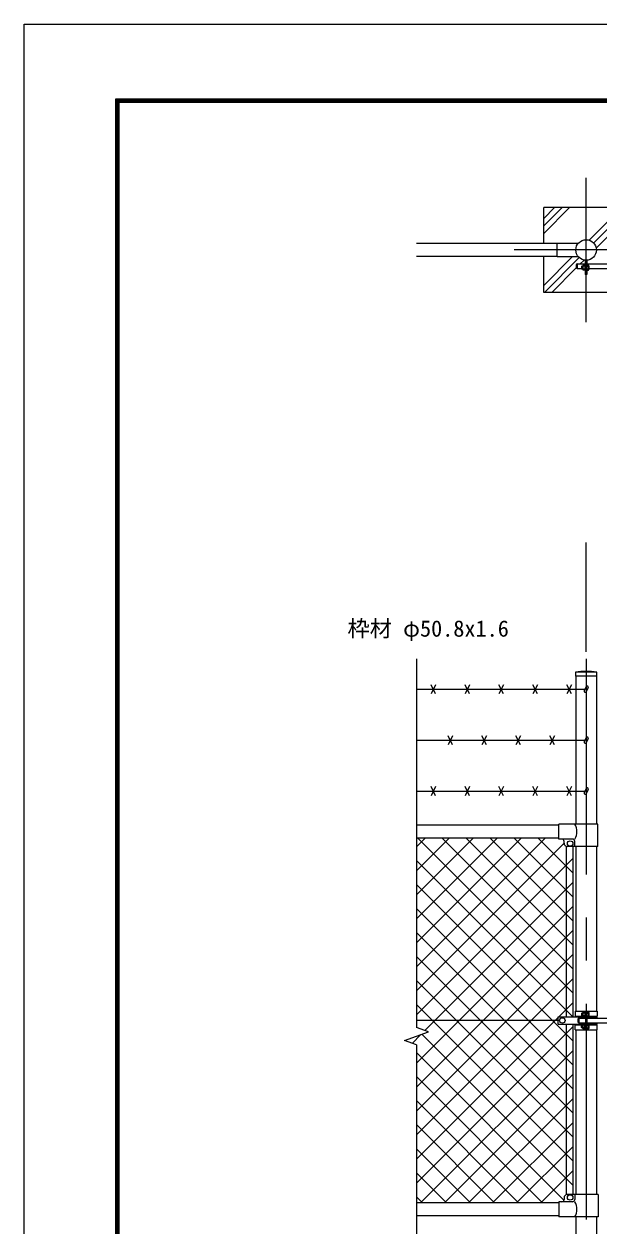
# Model space of a CAD drawing. Units: millimetres, scale not verified. Extents: x -4200 to 4200, y -2970 to 2970.
# Drawn here: x -4200 to -2506, y -569 to 2970 of the extents above; entities that cross this region are included whole.
import ezdxf
from ezdxf.enums import TextEntityAlignment as Align

# ---------------------------------------------------------------- set-up
doc = ezdxf.new("R2010")
doc.units = ezdxf.units.MM
doc.header["$LTSCALE"] = 20
doc.linetypes.add('USER1', pattern=[50.8, 31.75, -6.35, 6.35, -6.35])
for name, color, linetype, lineweight in [('0-2_D-BMK', 2, 'USER1', 13), ('0-3_D-STR1', 1, 'Continuous', 18), ('0-5_D-DCR-HCH', 7, 'Continuous', 9), ('0-6_D-STR3', 3, 'Continuous', 13), ('0-7_D-STR-DIM', 7, 'Continuous', 9), ('0-8_0', 7, 'Continuous', 9), ('0-9_D-STR-TXT', 7, 'Continuous', 9), ('0-A_D-STR2', 7, 'Continuous', 9), ('0-B_D-TTL', 7, 'Continuous', 9)]:
    doc.layers.add(name, color=color, linetype=linetype, lineweight=lineweight)
doc.styles.add('ＭＳ ゴシック', font='')
doc.styles.get('ＭＳ ゴシック').set_extended_font_data('MS Gothic')

msp = doc.modelspace()

# ---------------------------------------------------------------- linework, layer by layer
at = {"layer": '0-2_D-BMK'}
for p, q in [((-2544.32, 2092.72), (-2544.32, 2516.99)), ((-2332.19, 2304.85), (-2756.45, 2304.85)), ((-2544.32, 1101.52), (-2544.32, -868.63))]:
    msp.add_line(p, q, dxfattribs=at)
at = {"layer": '0-3_D-STR1'}
for p, q in [((-2629.32, 2323.85), (-3044.32, 2323.85)), ((-2629.32, 2285.85), (-3044.32, 2285.85)), ((-2512.87, 1061.37), (-2575.77, 1061.37)), ((-2575.77, 1061.37), (-2575.77, 1050.37)), ((-2512.87, 1050.37), (-2575.77, 1050.37)), ((-2574.57, 1050.37), (-2574.57, 614.37)), ((-2514.07, 1050.37), (-2514.07, 614.37)), ((-2512.87, 1050.37), (-2512.87, 1061.37)), ((-2624.32, 611.37), (-3044.32, 611.37)), ((-2624.32, 573.37), (-3044.32, 573.37)), ((-2602.82, 549), (-2602.82, 46.87)), ((-2583.82, 548.37), (-2583.82, 46.87)), ((-2574.57, 548.37), (-2574.57, 63.87)), ((-2514.07, 548.37), (-2514.07, 63.87)), ((-2574.57, 48.87), (-2574.57, 46.87)), ((-2514.07, 48.87), (-2514.07, 46.87)), ((-2602.82, 25.87), (-2602.82, -476.27)), ((-2583.82, 25.87), (-2583.82, -475.63)), ((-2574.57, 25.87), (-2574.57, 23.87)), ((-2574.57, 8.87), (-2574.57, -475.63)), ((-2514.07, 25.87), (-2514.07, 23.87)), ((-2514.07, 8.87), (-2514.07, -475.63)), ((-2624.32, -500.63), (-3044.32, -500.63)), ((-2624.32, -538.63), (-3044.32, -538.63)), ((-2574.57, -541.63), (-2574.57, -838.63)), ((-2514.07, -541.63), (-2514.07, -838.63))]:
    msp.add_line(p, q, dxfattribs=at)
msp.add_circle((-2544.32, 2304.85), 30.25, dxfattribs=at)
msp.add_arc((-2544.32, 898.02), 166.35, 79.10214, 100.89786, dxfattribs=at)
at = {"layer": '0-5_D-DCR-HCH'}
for p, q in [((-2669.32, 2353.63), (-2593.1, 2429.85)), ((-2669.32, 2375.73), (-2615.2, 2429.85)), ((-2669.32, 2397.83), (-2637.3, 2429.85)), ((-2534.65, 2334.68), (-2439.47, 2429.85)), ((-2521.2, 2326.03), (-2419.32, 2427.91)), ((-2513.68, 2311.46), (-2419.32, 2405.81)), ((-2669.32, 2200), (-2584.17, 2285.15)), ((-2667.37, 2179.85), (-2564.72, 2282.51)), ((-2561.48, 2263.65), (-2550.92, 2274.21)), ((-2645.28, 2179.85), (-2573.19, 2251.94))]:
    msp.add_line(p, q, dxfattribs=at)
at = {"layer": '0-6_D-STR3'}
for p, q in [((-2629.32, 2285.15), (-2567.28, 2285.15)), ((-2546.67, 2273.59), (-2546.67, 2232.73)), ((-2544.37, 2273.5), (-2544.37, 2232.73)), ((-2542.07, 2273.58), (-2542.07, 2232.73)), ((-2573.72, 2260.65), (-2573.72, 2253.65)), ((-2570.72, 2263.65), (-2546.67, 2263.65)), ((-2570.72, 2263.65), (-2570.72, 2250.65)), ((-2570.72, 2250.65), (-2558.07, 2250.65)), ((-2558.07, 2256.05), (-2557.39, 2256.73)), ((-2558.07, 2256.05), (-2558.07, 2249.4)), ((-2553.77, 2256.05), (-2558.07, 2256.05)), ((-2553.77, 2249.4), (-2558.07, 2249.4)), ((-2558.07, 2249.4), (-2557.39, 2248.73)), ((-2553.77, 2256.73), (-2557.39, 2256.73)), ((-2557.39, 2256.73), (-2557.39, 2248.73)), ((-2553.77, 2248.73), (-2557.39, 2248.73)), ((-2553.77, 2258.55), (-2553.77, 2246.95)), ((-2548.27, 2260.23), (-2553.17, 2260.23)), ((-2548.27, 2256.73), (-2553.17, 2256.73)), ((-2548.27, 2248.73), (-2553.17, 2248.73)), ((-2548.27, 2245.23), (-2553.17, 2245.23)), ((-2548.27, 2261.23), (-2548.27, 2244.23)), ((-2546.67, 2261.23), (-2548.27, 2261.23)), ((-2546.67, 2244.23), (-2548.27, 2244.23)), ((-2542.07, 2232.73), (-2546.67, 2232.73)), ((-2542.07, 2263.65), (-2413.72, 2263.65)), ((-2542.07, 2261.63), (-2542.07, 2243.83)), ((-2542.07, 2260.23), (-2537.17, 2260.23)), ((-2542.07, 2256.73), (-2537.17, 2256.73)), ((-2542.07, 2248.73), (-2537.17, 2248.73)), ((-2542.07, 2245.23), (-2537.17, 2245.23)), ((-2536.57, 2258.55), (-2536.57, 2246.95)), ((-2536.57, 2250.65), (-2413.72, 2250.65)), ((-3044.32, 1011.37), (-2547.63, 1011.37)), ((-2987.61, 1024.78), (-3001.03, 997.95)), ((-2987.61, 997.95), (-3001.03, 1024.78)), ((-2887.61, 1024.78), (-2901.03, 997.95)), ((-2887.61, 997.95), (-2901.03, 1024.78)), ((-2787.61, 1024.78), (-2801.03, 997.95)), ((-2787.61, 997.95), (-2801.03, 1024.78)), ((-2687.61, 1024.78), (-2701.03, 997.95)), ((-2687.61, 997.95), (-2701.03, 1024.78)), ((-2587.61, 1024.78), (-2601.03, 997.95)), ((-2587.61, 997.95), (-2601.03, 1024.78)), ((-2543.89, 1019.4), (-2549.84, 1006.64)), ((-2538.45, 1016.86), (-2544.4, 1004.1)), ((-3044.32, 861.37), (-2547.63, 861.37)), ((-2937.61, 874.78), (-2951.03, 847.95)), ((-2937.61, 847.95), (-2951.03, 874.78)), ((-2837.61, 874.78), (-2851.03, 847.95)), ((-2837.61, 847.95), (-2851.03, 874.78)), ((-2737.61, 874.78), (-2751.03, 847.95)), ((-2737.61, 847.95), (-2751.03, 874.78)), ((-2637.61, 874.78), (-2651.03, 847.95)), ((-2637.61, 847.95), (-2651.03, 874.78)), ((-2543.89, 869.4), (-2549.84, 856.64)), ((-2538.45, 866.86), (-2544.4, 854.1)), ((-3044.32, 711.37), (-2547.63, 711.37)), ((-2987.61, 724.78), (-3001.03, 697.95)), ((-2987.61, 697.95), (-3001.03, 724.78)), ((-2887.61, 724.78), (-2901.03, 697.95)), ((-2887.61, 697.95), (-2901.03, 724.78)), ((-2787.61, 724.78), (-2801.03, 697.95)), ((-2787.61, 697.95), (-2801.03, 724.78)), ((-2687.61, 724.78), (-2701.03, 697.95)), ((-2687.61, 697.95), (-2701.03, 724.78)), ((-2587.61, 724.78), (-2601.03, 697.95)), ((-2587.61, 697.95), (-2601.03, 724.78)), ((-2543.89, 719.4), (-2549.84, 706.64)), ((-2538.45, 716.86), (-2544.4, 704.1)), ((-2509.62, 614.37), (-2624.32, 614.37)), ((-2624.32, 570.37), (-2624.32, 614.37)), ((-2509.62, 548.37), (-2509.62, 614.37)), ((-2584.72, 570.37), (-2624.32, 570.37)), ((-2609.32, 558.37), (-2609.32, 563.37)), ((-2509.62, 548.37), (-2599.32, 548.37)), ((-2577.72, 548.37), (-2577.72, 563.37)), ((-2626.32, 36.37), (-3044.32, 36.37)), ((-2626.32, 25.87), (-2626.32, 46.87)), ((-2626.32, 46.87), (-2553.43, 46.87)), ((-2576.87, 63.87), (-2511.77, 63.87)), ((-2576.87, 63.87), (-2576.87, 48.87)), ((-2576.87, 48.87), (-2553.72, 48.87)), ((-2568.92, 39.87), (-2568.92, 32.87)), ((-2565.92, 42.87), (-2546.62, 42.87)), ((-2565.92, 42.87), (-2565.92, 29.87)), ((-2558.02, 57.19), (-2557.34, 57.87)), ((-2558.02, 57.19), (-2558.02, 50.54)), ((-2553.72, 57.19), (-2558.02, 57.19)), ((-2558.02, 50.54), (-2557.34, 49.87)), ((-2553.72, 50.54), (-2558.02, 50.54)), ((-2553.72, 57.87), (-2557.34, 57.87)), ((-2557.34, 57.87), (-2557.34, 49.87)), ((-2553.72, 49.87), (-2557.34, 49.87)), ((-2553.72, 59.69), (-2553.72, 48.09)), ((-2548.22, 61.37), (-2553.12, 61.37)), ((-2548.22, 57.87), (-2553.12, 57.87)), ((-2548.22, 49.87), (-2553.12, 49.87)), ((-2548.22, 46.37), (-2553.12, 46.37)), ((-2546.62, 62.37), (-2548.22, 62.37)), ((-2548.22, 62.37), (-2548.22, 45.37)), ((-2546.62, 45.37), (-2548.22, 45.37)), ((-2546.62, 63.87), (-2546.62, 8.87)), ((-2544.32, 63.87), (-2544.32, 8.87)), ((-2542.02, 63.87), (-2542.02, 8.87)), ((-2542.02, 62.77), (-2542.02, 44.97)), ((-2542.02, 61.37), (-2537.12, 61.37)), ((-2542.02, 57.87), (-2537.12, 57.87)), ((-2542.02, 49.87), (-2537.12, 49.87)), ((-2542.02, 46.37), (-2537.12, 46.37)), ((-2542.02, 42.87), (-2413.67, 42.87)), ((-2536.81, 46.87), (-2511.52, 46.87)), ((-2536.52, 59.69), (-2536.52, 48.09)), ((-2536.52, 48.87), (-2511.77, 48.87)), ((-2511.77, 63.87), (-2511.77, 48.87)), ((-2511.52, 42.87), (-2511.52, 46.87)), ((-2626.32, 25.87), (-2553.43, 25.87)), ((-2576.87, 23.87), (-2553.72, 23.87)), ((-2576.87, 8.87), (-2576.87, 23.87)), ((-2576.87, 8.87), (-2511.77, 8.87)), ((-2565.92, 29.87), (-2546.62, 29.87)), ((-2558.02, 22.19), (-2557.34, 22.87)), ((-2553.72, 22.19), (-2558.02, 22.19)), ((-2558.02, 15.54), (-2558.02, 22.19)), ((-2553.72, 15.54), (-2558.02, 15.54)), ((-2558.02, 15.54), (-2557.34, 14.87)), ((-2557.34, 14.87), (-2557.34, 22.87)), ((-2553.72, 22.87), (-2557.34, 22.87)), ((-2553.72, 14.87), (-2557.34, 14.87)), ((-2553.72, 13.05), (-2553.72, 24.65)), ((-2548.22, 26.37), (-2553.12, 26.37)), ((-2548.22, 22.87), (-2553.12, 22.87)), ((-2548.22, 14.87), (-2553.12, 14.87)), ((-2548.22, 11.37), (-2553.12, 11.37)), ((-2548.22, 10.37), (-2548.22, 27.37)), ((-2546.62, 27.37), (-2548.22, 27.37)), ((-2546.62, 10.37), (-2548.22, 10.37)), ((-2542.02, 29.87), (-2413.67, 29.87)), ((-2542.02, 26.37), (-2537.12, 26.37)), ((-2542.02, 22.87), (-2537.12, 22.87)), ((-2542.02, 14.87), (-2537.12, 14.87)), ((-2542.02, 11.37), (-2537.12, 11.37)), ((-2536.81, 25.87), (-2511.52, 25.87)), ((-2536.62, 23.87), (-2511.77, 23.87)), ((-2536.52, 24.69), (-2536.52, 13.09)), ((-2511.77, 8.87), (-2511.77, 23.87)), ((-2511.52, 25.87), (-2511.52, 29.87)), ((-2609.32, -485.63), (-2609.32, -490.63)), ((-2508.62, -475.63), (-2599.32, -475.63)), ((-2577.72, -475.63), (-2577.72, -490.63)), ((-2508.62, -475.63), (-2508.62, -541.63)), ((-2584.72, -497.63), (-2624.32, -497.63)), ((-2624.32, -497.63), (-2624.32, -541.63)), ((-2508.62, -541.63), (-2624.32, -541.63))]:
    msp.add_line(p, q, dxfattribs=at)
msp.add_lwpolyline([(-2629.32, 2285.15), (-2629.32, 2324.55), (-2567.28, 2324.55)], dxfattribs=at)
for centre in [(-2591.32, 557.37), (-2614.32, 36.37), (-2591.32, -484.63)]:
    msp.add_circle(centre, 8, dxfattribs=at)
for centre, radius, start, end in [((-2570.72, 2260.65), 3, 90, 180), ((-2570.72, 2253.65), 3, 180, 270), ((-2550.92, 2258.48), 2.85, 142.09851, 217.90149), ((-2540.14, 2252.73), 13.63, 162.93847, 197.06153), ((-2550.92, 2246.98), 2.85, 142.14171, 217.85829), ((-2550.21, 2252.73), 13.63, 342.93847, 17.06153), ((-2539.42, 2258.48), 2.85, 322.09851, 37.90149), ((-2539.42, 2246.98), 2.85, 322.14171, 37.85829), ((-2547.12, 1005.37), 3, 154.99707, 334.99524), ((-2541.17, 1018.13), 3, 334.99524, 154.99707), ((-2547.12, 855.37), 3, 154.99707, 334.99524), ((-2541.17, 868.13), 3, 334.99524, 154.99707), ((-2541.17, 718.13), 3, 334.99524, 154.99707), ((-2547.12, 705.37), 3, 154.99707, 334.99524), ((-2611.94, 592.37), 40.68, 327.25964, 32.74036), ((-2616.32, 563.37), 7, 0, 90), ((-2584.72, 563.37), 7, 0, 90), ((-2599.32, 558.37), 10, 180, 270), ((-2565.92, 39.87), 3, 90, 180), ((-2550.87, 59.62), 2.85, 142.09851, 217.90149), ((-2540.09, 53.87), 13.63, 162.93847, 197.06153), ((-2550.87, 48.12), 2.85, 142.14171, 217.85829), ((-2550.16, 53.87), 13.63, 342.93847, 17.06153), ((-2539.37, 59.62), 2.85, 322.09851, 37.90149), ((-2539.37, 48.12), 2.85, 322.14171, 37.85829), ((-2565.92, 32.87), 3, 180, 270), ((-2550.87, 24.62), 2.85, 142.14171, 217.85829), ((-2540.09, 18.87), 13.63, 162.93847, 197.06153), ((-2550.87, 13.12), 2.85, 142.09851, 217.90149), ((-2550.16, 18.87), 13.63, 342.93847, 17.06153), ((-2539.37, 24.62), 2.85, 322.09851, 37.90149), ((-2539.37, 13.12), 2.85, 322.14171, 37.85829), ((-2616.32, -490.63), 7, 270, 0), ((-2599.32, -485.63), 10, 90, 180), ((-2584.72, -490.63), 7, 270, 0), ((-2611.94, -519.63), 40.68, 327.25964, 32.74036)]:
    msp.add_arc(centre, radius, start, end, dxfattribs=at)
at = {"layer": '0-7_D-STR-DIM'}
for p, q in [((-2544.32, 1121.52), (-2544.32, 1444.03)), ((-3044.32, 1101.52), (-3044.32, 15.59)), ((-3079.56, -22.88), (-3009.08, 2.77)), ((-3009.08, 2.77), (-3044.32, 15.59)), ((-3044.32, -35.71), (-3079.56, -22.88)), ((-3044.32, -35.71), (-3044.32, -695.94))]:
    msp.add_line(p, q, dxfattribs=at)
at = {"layer": '0-8_0'}
for p, q in [((-2419.32, 2429.85), (-2669.32, 2429.85)), ((-2669.32, 2323.85), (-2669.32, 2429.85)), ((-2669.32, 2179.85), (-2669.32, 2285.85)), ((-2419.32, 2179.85), (-2669.32, 2179.85))]:
    msp.add_line(p, q, dxfattribs=at)
at = {"layer": '0-A_D-STR2'}
for p, q in [((-3044.32, 193.91), (-2664.87, 573.37)), ((-3044.32, 264.62), (-2735.58, 573.37)), ((-3044.32, 335.34), (-2806.29, 573.37)), ((-3044.32, 406.05), (-2877, 573.37)), ((-3044.32, 476.76), (-2947.71, 573.37)), ((-3044.32, 547.47), (-3018.42, 573.37)), ((-2583.82, 117.64), (-3039.55, 573.37)), ((-2583.82, 188.35), (-2968.84, 573.37)), ((-2583.82, 259.06), (-2898.13, 573.37)), ((-2583.82, 329.77), (-2827.42, 573.37)), ((-2583.82, 400.48), (-2756.71, 573.37)), ((-2583.82, 471.19), (-2686, 573.37)), ((-3044.32, 123.2), (-2609.32, 558.2)), ((-3044.32, 52.49), (-2583.82, 512.99)), ((-2583.82, 46.93), (-3044.32, 507.43)), ((-2583.82, -23.79), (-3044.32, 436.71)), ((-3019.53, 6.57), (-2583.82, 442.28)), ((-3044.32, -88.93), (-2583.82, 371.57)), ((-2583.82, -94.5), (-3044.32, 366)), ((-3044.32, -159.64), (-2583.82, 300.86)), ((-2583.82, -165.21), (-3044.32, 295.29)), ((-3044.32, -230.35), (-2583.82, 230.15)), ((-2583.82, -235.92), (-3044.32, 224.58)), ((-2583.82, -306.63), (-3044.32, 153.87)), ((-3043.89, -300.63), (-2583.82, 159.44)), ((-3044.32, -371.77), (-2583.82, 88.73)), ((-2583.82, -377.34), (-3044.32, 83.16)), ((-3044.32, -442.48), (-2583.82, 18.02)), ((-3057.15, -31.04), (-3031.49, -5.39)), ((-2583.82, -448.05), (-3027.82, -4.05)), ((-2609.69, -492.89), (-3044.32, -58.26)), ((-3031.76, -500.63), (-2583.82, -52.69)), ((-2672.66, -500.63), (-3044.32, -128.97)), ((-2961.05, -500.63), (-2584.35, -123.93)), ((-2743.37, -500.63), (-3044.32, -199.68)), ((-2890.34, -500.63), (-2583.82, -194.11)), ((-2814.08, -500.63), (-3044.32, -270.39)), ((-2819.63, -500.63), (-2583.82, -264.82)), ((-2884.79, -500.63), (-3044.32, -341.1)), ((-2748.92, -500.63), (-2583.82, -335.54)), ((-2955.5, -500.63), (-3044.32, -411.81)), ((-2678.21, -500.63), (-2583.82, -406.25)), ((-3026.21, -500.63), (-3044.32, -482.52))]:
    msp.add_line(p, q, dxfattribs=at)
at = {"layer": '0-B_D-TTL', "color": 2, "lineweight": 18}
msp.add_lwpolyline([(-4200, 2970), (4200, 2970), (4200, -2970), (-4200, -2970)], close=True, dxfattribs=at)
at = {"layer": '0-B_D-TTL'}
for points in [[(-3930, 2750), (3930, 2750), (3930, -2750), (-3930, -2750)], [(-3927.5, 2747.5), (3927.5, 2747.5), (3927.5, -2747.5), (-3927.5, -2747.5)], [(-3925, 2745), (3925, 2745), (3925, -2745), (-3925, -2745)], [(-3922.5, 2742.5), (3922.5, 2742.5), (3922.5, -2742.5), (-3922.5, -2742.5)], [(-3920, 2740), (3920, 2740), (3920, -2740), (-3920, -2740)]]:
    msp.add_lwpolyline(points, close=True, dxfattribs=at)

# ---------------------------------------------------------------- texts
at = {"layer": '0-9_D-STR-TXT', "style": 'ＭＳ ゴシック'}
msp.add_text('枠材 φ50.8x1.6', height=48.09, dxfattribs=at).set_placement((-3247.29, 1151.88), align=Align.BOTTOM_LEFT)

doc.saveas('drawing.dxf')
